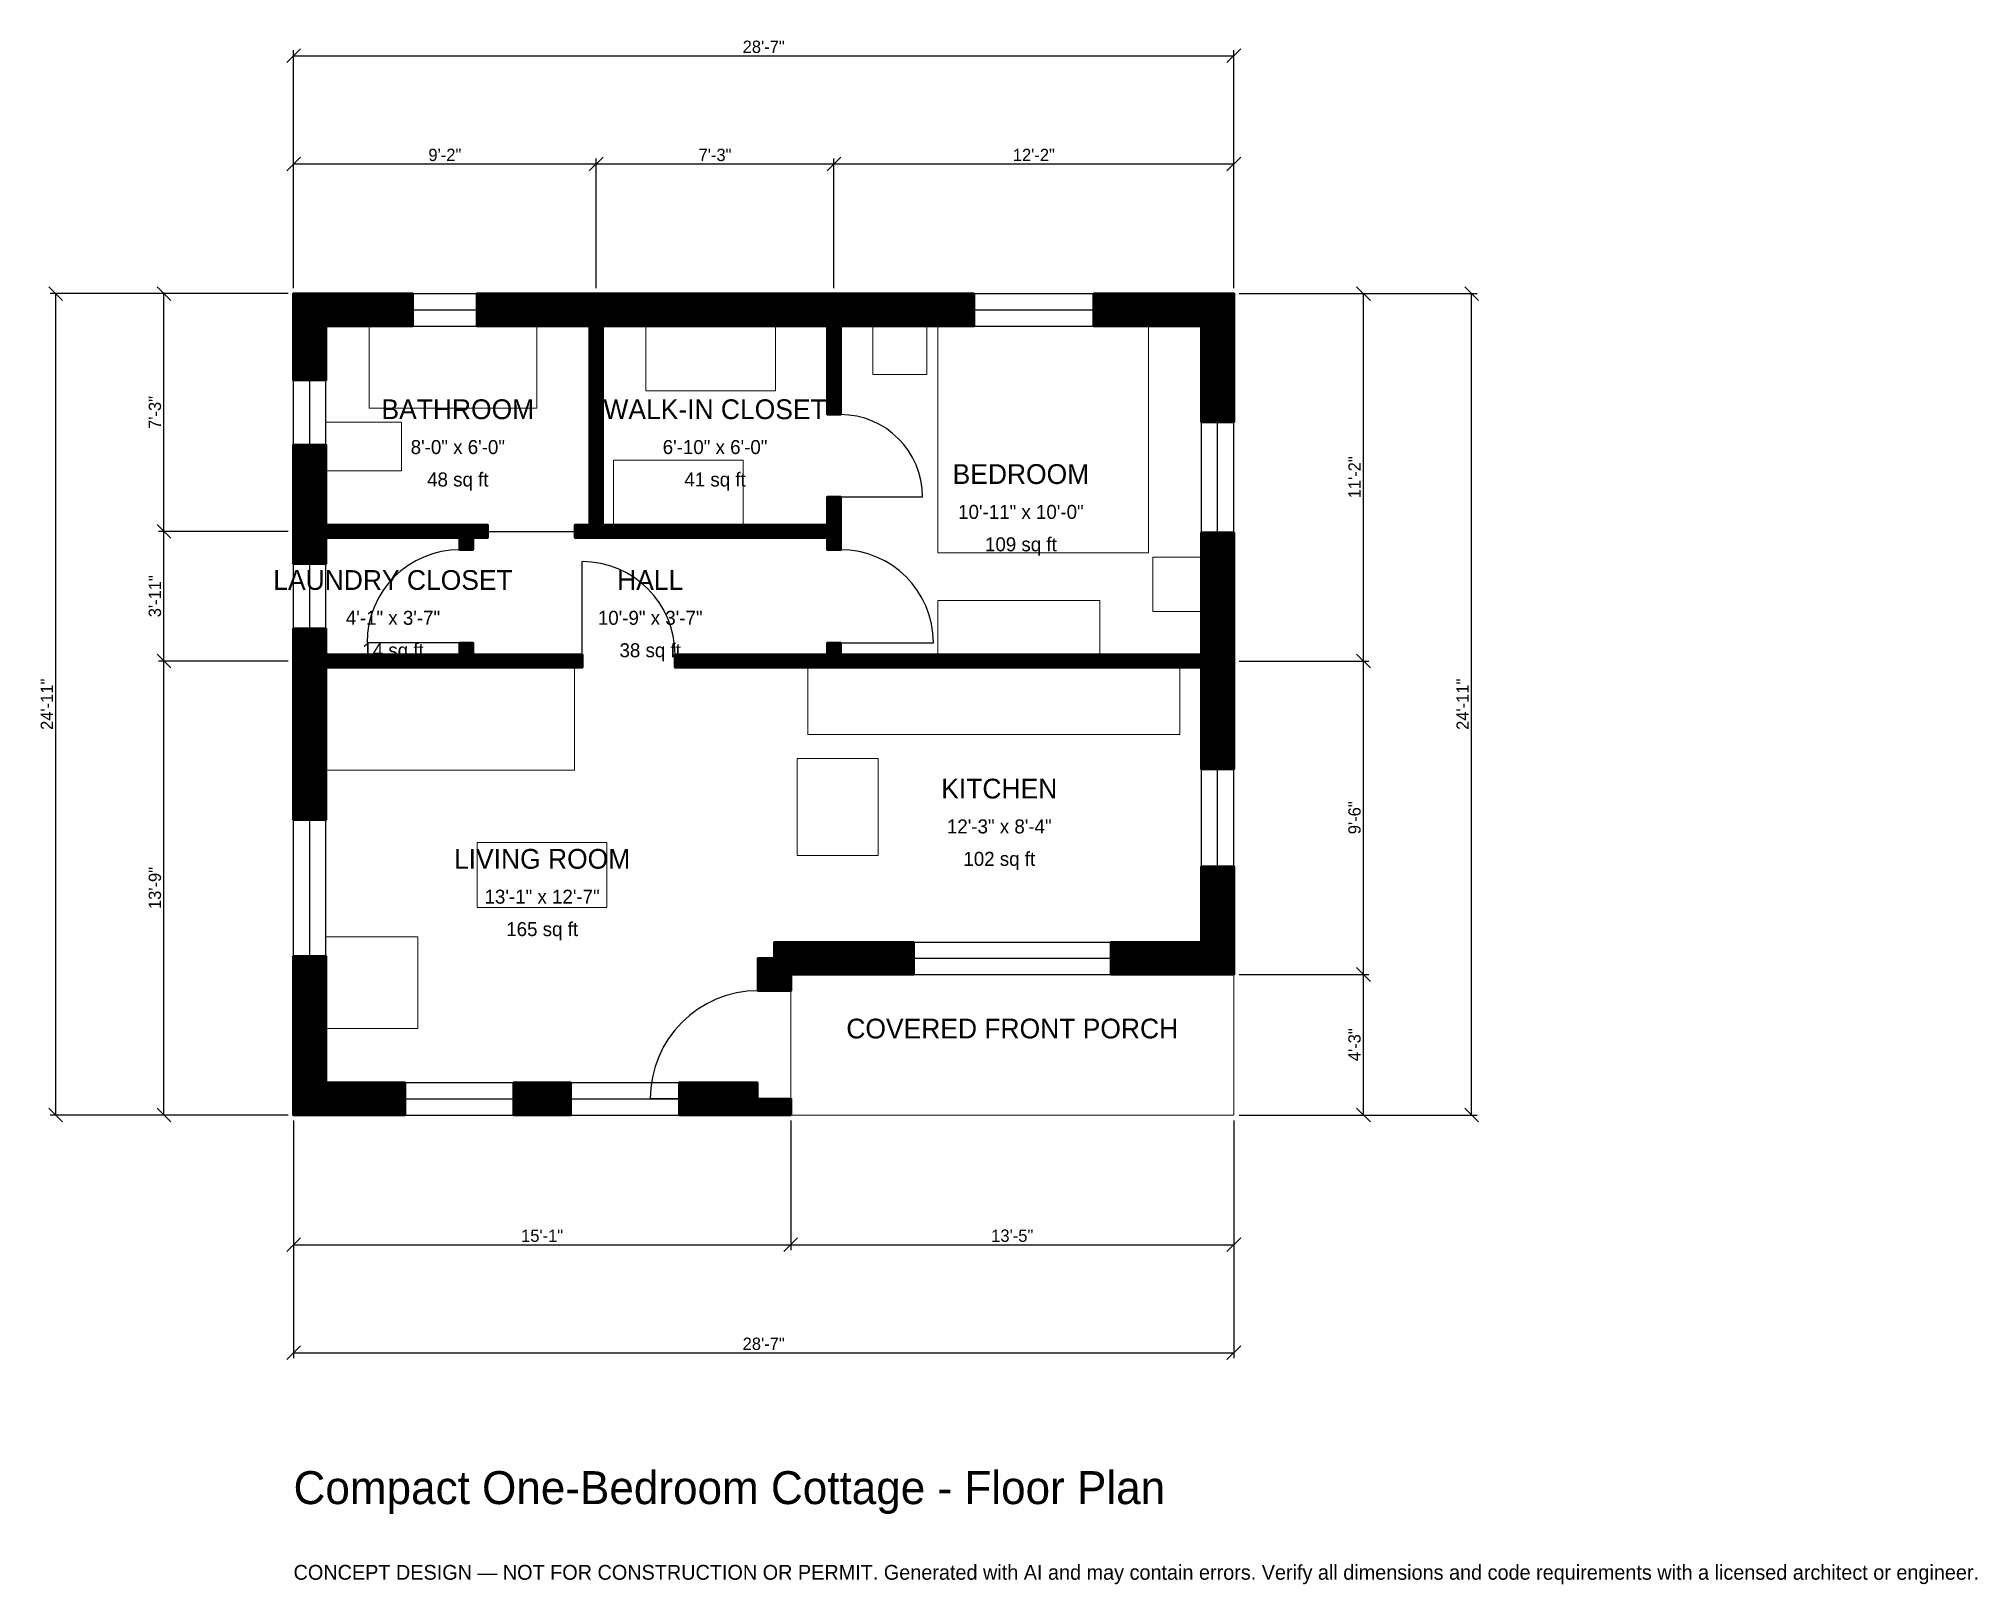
# Model space of a CAD drawing. Header units: inches. Extents: x -93 to 613, y -171 to 392.
import ezdxf
from ezdxf.enums import TextEntityAlignment as Align

# ---------------------------------------------------------------- set-up
doc = ezdxf.new("R2010")
doc.units = ezdxf.units.IN
doc.header["$MEASUREMENT"] = 0
doc.linetypes.add('DASHED', pattern=[0.6, 0.5, -0.1])
for name, color, linetype, lineweight in [('A-ANNO-DIMS', 1, 'Continuous', 13), ('A-ANNO-TEXT', 7, 'Continuous', 18), ('A-AREA-IDEN', 7, 'Continuous', 18), ('A-DOOR', 2, 'Continuous', 25), ('A-FLOR-FIXT', 9, 'Continuous', 13), ('A-FURN', 9, 'Continuous', 13), ('A-GLAZ', 4, 'Continuous', 25), ('A-SITE-PAVE', 8, 'Continuous', 13), ('A-WALL', 7, 'Continuous', 50), ('A-WALL-PATT', 8, 'Continuous', 13)]:
    doc.layers.add(name, color=color, linetype=linetype, lineweight=lineweight)
doc.dimstyles.new('PLAN', dxfattribs={"dimtxt": 4.5, "dimasz": 3, "dimexe": 2, "dimexo": 2, "dimgap": 1, "dimtad": 1, "dimdec": 0, "dimlunit": 4, "dimtsz": 2.5, "dimcen": 2.5, "dimclrd": 1, "dimclre": 1, "dimazin": 3, "dimtfac": 1, "dimtmove": 0, "dimatfit": 3})

msp = doc.modelspace()

# ---------------------------------------------------------------- hatches: boundary and pattern name
at = {"layer": 'A-WALL-PATT'}
h = msp.add_hatch(dxfattribs=at)
h.set_pattern_fill('ANSI31', color=8, scale=0.8)
h.paths.add_polyline_path([(0, 0), (0, 11.811), (0, 11.811), (0, 57.874), (11.811, 57.874), (11.811, 11.811), (40.4856, 11.811), (40.4856, 0), (11.811, 0), (11.811, 0), (0, 0), (0, 0), (0, 0)])
h.paths.add_polyline_path([(0, 159.4488), (0, 162.9921), (0, 162.9921), (0, 167.7165), (0, 167.7165), (0, 171.2598), (0, 177.1654), (11.811, 177.1654), (11.811, 171.2598), (11.811, 167.7165), (60.6299, 167.7165), (60.6299, 172.0472), (65.3543, 172.0472), (65.3543, 167.7165), (105.1181, 167.7165), (105.1181, 162.9921), (65.3543, 162.9921), (60.6299, 162.9921), (11.811, 162.9921), (11.811, 159.4488), (11.811, 107.4803), (0, 107.4803), (0, 159.4488)])
h.paths.add_polyline_path([(0, 206.6929), (0, 210.2362), (0, 210.2362), (0, 214.9606), (0, 214.9606), (0, 218.5039), (0, 244.0945), (11.811, 244.0945), (11.811, 218.5039), (11.811, 214.9606), (60.6299, 214.9606), (65.3543, 214.9606), (70.6693, 214.9606), (70.6693, 210.2362), (65.3543, 210.2362), (65.3543, 205.9055), (60.6299, 205.9055), (60.6299, 210.2362), (11.811, 210.2362), (11.811, 206.6929), (11.811, 200.7874), (0, 200.7874), (0, 206.6929)])
h.paths.add_polyline_path([(0, 287.4016), (0, 287.4016), (0, 299.2126), (0, 299.2126), (0, 299.2126), (0, 299.2126), (11.811, 299.2126), (11.811, 299.2126), (43.3071, 299.2126), (43.3071, 287.4016), (11.811, 287.4016), (11.811, 267.7165), (0, 267.7165), (0, 287.4016)])
h.paths.add_polyline_path([(104.3307, 299.2126), (107.874, 299.2126), (107.874, 299.2126), (112.5984, 299.2126), (112.5984, 299.2126), (116.1417, 299.2126), (194.4882, 299.2126), (194.4882, 299.2126), (199.2126, 299.2126), (199.2126, 299.2126), (202.7559, 299.2126), (202.7559, 299.2126), (247.8346, 299.2126), (247.8346, 287.4016), (199.2126, 287.4016), (199.2126, 255.1181), (194.4882, 255.1181), (194.4882, 287.4016), (190.9449, 287.4016), (190.9449, 287.4016), (116.1417, 287.4016), (112.5984, 287.4016), (112.5984, 214.9606), (194.4882, 214.9606), (194.4882, 225.1969), (199.2126, 225.1969), (199.2126, 214.9606), (199.2126, 210.2362), (199.2126, 205.9055), (194.4882, 205.9055), (194.4882, 210.2362), (112.5984, 210.2362), (107.874, 210.2362), (102.5591, 210.2362), (102.5591, 214.9606), (107.874, 214.9606), (107.874, 287.4016), (104.3307, 287.4016), (66.9291, 287.4016), (66.9291, 299.2126), (104.3307, 299.2126)])
h.paths.add_polyline_path([(330.7087, 299.2126), (330.7087, 299.2126), (342.5197, 299.2126), (342.5197, 299.2126), (342.5197, 299.2126), (342.5197, 287.4016), (342.5197, 287.4016), (342.5197, 252.3622), (330.7087, 252.3622), (330.7087, 287.4016), (291.5354, 287.4016), (291.5354, 299.2126), (330.7087, 299.2126)])
h.paths.add_polyline_path([(342.5197, 171.2598), (342.5197, 167.7165), (342.5197, 167.7165), (342.5197, 162.9921), (342.5197, 162.9921), (342.5197, 159.4488), (342.5197, 125.9843), (330.7087, 125.9843), (330.7087, 159.4488), (330.7087, 162.9921), (199.2126, 162.9921), (194.4882, 162.9921), (183.4646, 162.9921), (178.7402, 162.9921), (138.9764, 162.9921), (138.9764, 167.7165), (178.7402, 167.7165), (183.4646, 167.7165), (194.4882, 167.7165), (194.4882, 172.0472), (199.2126, 172.0472), (199.2126, 167.7165), (330.7087, 167.7165), (330.7087, 171.2598), (330.7087, 212.2047), (342.5197, 212.2047), (342.5197, 171.2598)])
h.paths.add_polyline_path([(342.5197, 62.9921), (342.5197, 62.9921), (342.5197, 51.1811), (342.5197, 51.1811), (342.5197, 51.1811), (330.7087, 51.1811), (330.7087, 51.1811), (297.8346, 51.1811), (297.8346, 62.9921), (330.7087, 62.9921), (330.7087, 90.5512), (342.5197, 90.5512), (342.5197, 62.9921)])
h.paths.add_polyline_path([(181.1024, 51.1811), (181.1024, 45.2756), (169.2913, 45.2756), (169.2913, 57.0866), (175.1969, 57.0866), (175.1969, 62.9921), (225.7874, 62.9921), (225.7874, 51.1811), (181.1024, 51.1811)])
h.paths.add_polyline_path([(181.1024, 0), (181.1024, 0), (181.1024, 0), (169.2913, 0), (169.2913, 0), (140.6168, 0), (140.6168, 11.811), (168.8976, 11.811), (168.8976, 5.9055), (181.1024, 5.9055), (181.1024, 0)])
h.paths.add_polyline_path([(80.2493, 0), (80.2493, 11.811), (100.853, 11.811), (100.853, 0), (80.2493, 0)])

# ---------------------------------------------------------------- linework, layer by layer
at = {"layer": 'A-DOOR'}
for p, q in [((199.2126, 225.1969), (229.1339, 225.1969)), ((70.6693, 212.5984), (102.5591, 212.5984)), ((105.1181, 167.7165), (105.1181, 201.5748)), ((60.6299, 172.0472), (26.7717, 172.0472)), ((199.2126, 172.0472), (233.0709, 172.0472)), ((169.2913, 5.9055), (129.9213, 5.9055))]:
    msp.add_line(p, q, dxfattribs=at)
for centre, radius, start, end in [((199.2126, 225.1969), 29.9213, 0, 90), ((60.6299, 172.0472), 33.8583, 90, 180), ((199.2126, 172.0472), 33.8583, 0, 90), ((105.1181, 167.7165), 33.8583, 0, 90), ((169.2913, 5.9055), 39.3701, 90, 180)]:
    msp.add_arc(centre, radius, start, end, dxfattribs=at)
at = {"layer": 'A-FLOR-FIXT'}
for points in [[(27.5591, 257.4803), (88.5827, 257.4803), (88.5827, 287.4016), (27.5591, 287.4016)], [(11.811, 234.6457), (39.3701, 234.6457), (39.3701, 252.3622), (11.811, 252.3622)], [(187.4016, 138.5827), (322.8346, 138.5827), (322.8346, 162.9921), (187.4016, 162.9921)]]:
    msp.add_lwpolyline(points, close=True, dxfattribs=at)
at = {"layer": 'A-FURN'}
for points in [[(128.3465, 263.7795), (175.5906, 263.7795), (175.5906, 287.4016), (128.3465, 287.4016)], [(211.0236, 269.685), (230.7087, 269.685), (230.7087, 287.4016), (211.0236, 287.4016)], [(234.6457, 204.7244), (311.4173, 204.7244), (311.4173, 287.4016), (234.6457, 287.4016)], [(116.5354, 214.9606), (163.7795, 214.9606), (163.7795, 238.5827), (116.5354, 238.5827)], [(312.9921, 183.4646), (330.7087, 183.4646), (330.7087, 203.1496), (312.9921, 203.1496)], [(234.6457, 167.7165), (293.7008, 167.7165), (293.7008, 187.4016), (234.6457, 187.4016)], [(11.811, 125.5906), (102.3622, 125.5906), (102.3622, 162.9921), (11.811, 162.9921)], [(183.4646, 94.4882), (212.9921, 94.4882), (212.9921, 129.9213), (183.4646, 129.9213)], [(66.9291, 75.5906), (114.1732, 75.5906), (114.1732, 99.2126), (66.9291, 99.2126)], [(11.811, 31.4961), (45.2756, 31.4961), (45.2756, 64.9606), (11.811, 64.9606)]]:
    msp.add_lwpolyline(points, close=True, dxfattribs=at)
at = {"layer": 'A-GLAZ'}
for p, q in [((43.3071, 299.2126), (66.9291, 299.2126)), ((247.8346, 299.2126), (291.5354, 299.2126)), ((43.3071, 293.3071), (66.9291, 293.3071)), ((247.8346, 293.3071), (291.5354, 293.3071)), ((43.3071, 287.4016), (66.9291, 287.4016)), ((247.8346, 287.4016), (291.5354, 287.4016)), ((0, 244.0945), (0, 267.7165)), ((5.9055, 244.0945), (5.9055, 267.7165)), ((11.811, 244.0945), (11.811, 267.7165)), ((330.7087, 212.2047), (330.7087, 252.3622)), ((336.6142, 212.2047), (336.6142, 252.3622)), ((342.5197, 212.2047), (342.5197, 252.3622)), ((0, 177.1654), (0, 200.7874)), ((5.9055, 177.1654), (5.9055, 200.7874)), ((11.811, 177.1654), (11.811, 200.7874)), ((330.7087, 90.5512), (330.7087, 125.9843)), ((336.6142, 90.5512), (336.6142, 125.9843)), ((342.5197, 90.5512), (342.5197, 125.9843)), ((0, 57.874), (0, 107.4803)), ((5.9055, 57.874), (5.9055, 107.4803)), ((11.811, 57.874), (11.811, 107.4803)), ((225.7874, 62.9921), (297.8346, 62.9921)), ((225.7874, 57.0866), (297.8346, 57.0866)), ((225.7874, 51.1811), (297.8346, 51.1811)), ((40.4856, 11.811), (80.2493, 11.811)), ((100.853, 11.811), (140.6168, 11.811)), ((40.4856, 5.9055), (80.2493, 5.9055)), ((40.4856, 0), (80.2493, 0)), ((100.853, 5.9055), (140.6168, 5.9055)), ((100.853, 0), (140.6168, 0))]:
    msp.add_line(p, q, dxfattribs=at)
at = {"layer": 'A-SITE-PAVE', "linetype": 'DASHED'}
msp.add_lwpolyline([(181.1024, 0), (342.5197, 0), (342.5197, 51.1811), (181.1024, 51.1811)], close=True, dxfattribs=at)
at = {"layer": 'A-WALL'}
for points in [[(0, 287.4016), (0, 287.4016), (0, 299.2126), (0, 299.2126), (0, 299.2126), (0, 299.2126), (11.811, 299.2126), (11.811, 299.2126), (43.3071, 299.2126), (43.3071, 287.4016), (11.811, 287.4016), (11.811, 267.7165), (0, 267.7165), (0, 287.4016)], [(104.3307, 299.2126), (107.874, 299.2126), (107.874, 299.2126), (112.5984, 299.2126), (112.5984, 299.2126), (116.1417, 299.2126), (194.4882, 299.2126), (194.4882, 299.2126), (199.2126, 299.2126), (199.2126, 299.2126), (202.7559, 299.2126), (202.7559, 299.2126), (247.8346, 299.2126), (247.8346, 287.4016), (199.2126, 287.4016), (199.2126, 255.1181), (194.4882, 255.1181), (194.4882, 287.4016), (190.9449, 287.4016), (190.9449, 287.4016), (116.1417, 287.4016), (112.5984, 287.4016), (112.5984, 214.9606), (194.4882, 214.9606), (194.4882, 225.1969), (199.2126, 225.1969), (199.2126, 214.9606), (199.2126, 210.2362), (199.2126, 205.9055), (194.4882, 205.9055), (194.4882, 210.2362), (112.5984, 210.2362), (107.874, 210.2362), (102.5591, 210.2362), (102.5591, 214.9606), (107.874, 214.9606), (107.874, 287.4016), (104.3307, 287.4016), (66.9291, 287.4016), (66.9291, 299.2126), (104.3307, 299.2126)], [(330.7087, 299.2126), (330.7087, 299.2126), (342.5197, 299.2126), (342.5197, 299.2126), (342.5197, 299.2126), (342.5197, 287.4016), (342.5197, 287.4016), (342.5197, 252.3622), (330.7087, 252.3622), (330.7087, 287.4016), (291.5354, 287.4016), (291.5354, 299.2126), (330.7087, 299.2126)], [(0, 206.6929), (0, 210.2362), (0, 210.2362), (0, 214.9606), (0, 214.9606), (0, 218.5039), (0, 244.0945), (11.811, 244.0945), (11.811, 218.5039), (11.811, 214.9606), (60.6299, 214.9606), (65.3543, 214.9606), (70.6693, 214.9606), (70.6693, 210.2362), (65.3543, 210.2362), (65.3543, 205.9055), (60.6299, 205.9055), (60.6299, 210.2362), (11.811, 210.2362), (11.811, 206.6929), (11.811, 200.7874), (0, 200.7874), (0, 206.6929)], [(342.5197, 171.2598), (342.5197, 167.7165), (342.5197, 167.7165), (342.5197, 162.9921), (342.5197, 162.9921), (342.5197, 159.4488), (342.5197, 125.9843), (330.7087, 125.9843), (330.7087, 159.4488), (330.7087, 162.9921), (199.2126, 162.9921), (194.4882, 162.9921), (183.4646, 162.9921), (178.7402, 162.9921), (138.9764, 162.9921), (138.9764, 167.7165), (178.7402, 167.7165), (183.4646, 167.7165), (194.4882, 167.7165), (194.4882, 172.0472), (199.2126, 172.0472), (199.2126, 167.7165), (330.7087, 167.7165), (330.7087, 171.2598), (330.7087, 212.2047), (342.5197, 212.2047), (342.5197, 171.2598)], [(0, 159.4488), (0, 162.9921), (0, 162.9921), (0, 167.7165), (0, 167.7165), (0, 171.2598), (0, 177.1654), (11.811, 177.1654), (11.811, 171.2598), (11.811, 167.7165), (60.6299, 167.7165), (60.6299, 172.0472), (65.3543, 172.0472), (65.3543, 167.7165), (105.1181, 167.7165), (105.1181, 162.9921), (65.3543, 162.9921), (60.6299, 162.9921), (11.811, 162.9921), (11.811, 159.4488), (11.811, 107.4803), (0, 107.4803), (0, 159.4488)], [(342.5197, 62.9921), (342.5197, 62.9921), (342.5197, 51.1811), (342.5197, 51.1811), (342.5197, 51.1811), (330.7087, 51.1811), (330.7087, 51.1811), (297.8346, 51.1811), (297.8346, 62.9921), (330.7087, 62.9921), (330.7087, 90.5512), (342.5197, 90.5512), (342.5197, 62.9921)], [(0, 0), (0, 11.811), (0, 11.811), (0, 57.874), (11.811, 57.874), (11.811, 11.811), (40.4856, 11.811), (40.4856, 0), (11.811, 0), (11.811, 0), (0, 0), (0, 0), (0, 0)], [(181.1024, 51.1811), (181.1024, 45.2756), (169.2913, 45.2756), (169.2913, 57.0866), (175.1969, 57.0866), (175.1969, 62.9921), (225.7874, 62.9921), (225.7874, 51.1811), (181.1024, 51.1811)], [(80.2493, 0), (80.2493, 11.811), (100.853, 11.811), (100.853, 0), (80.2493, 0)], [(181.1024, 0), (181.1024, 0), (181.1024, 0), (169.2913, 0), (169.2913, 0), (140.6168, 0), (140.6168, 11.811), (168.8976, 11.811), (168.8976, 5.9055), (181.1024, 5.9055), (181.1024, 0)]]:
    msp.add_lwpolyline(points, close=True, dxfattribs=at)

# ---------------------------------------------------------------- texts
at = {"layer": 'A-ANNO-TEXT'}
for s, height, p in [('Compact One-Bedroom Cottage - Floor Plan', 12, (0, -141.7323)), ('CONCEPT DESIGN — NOT FOR CONSTRUCTION OR PERMIT. Generated with AI and may contain errors. Verify all dimensions and code requirements with a licensed architect or engineer.', 5.4, (0, -169.2913))]:
    msp.add_text(s, height=height, dxfattribs=at).set_placement(p)
at = {"layer": 'A-AREA-IDEN'}
for s, height, p in [('BATHROOM', 7.2, (59.8425, 257.0866)), ('WALK-IN CLOSET', 7.2, (153.5433, 257.0866)), ('8\'-0" x 6\'-0"', 5.1, (59.8425, 243.3071)), ('6\'-10" x 6\'-0"', 5.1, (153.5433, 243.3071)), ('48 sq ft', 5.1, (59.8425, 231.4961)), ('41 sq ft', 5.1, (153.5433, 231.4961)), ('BEDROOM', 7.2, (264.9606, 233.4646)), ('10\'-11" x 10\'-0"', 5.1, (264.9606, 219.685)), ('109 sq ft', 5.1, (264.9606, 207.874)), ('LAUNDRY CLOSET', 7.2, (36.2205, 194.8819)), ('HALL', 7.2, (129.9213, 194.8819)), ('4\'-1" x 3\'-7"', 5.1, (36.2205, 181.1024)), ('10\'-9" x 3\'-7"', 5.1, (129.9213, 181.1024)), ('14 sq ft', 5.1, (36.2205, 169.2913)), ('38 sq ft', 5.1, (129.9213, 169.2913)), ('KITCHEN', 7.2, (257.0866, 118.8976)), ('12\'-3" x 8\'-4"', 5.1, (257.0866, 105.1181)), ('LIVING ROOM', 7.2, (90.5512, 93.3071)), ('102 sq ft', 5.1, (257.0866, 93.3071)), ('13\'-1" x 12\'-7"', 5.1, (90.5512, 79.5276)), ('165 sq ft', 5.1, (90.5512, 67.7165)), ('COVERED FRONT PORCH', 7.2, (261.811, 31.4961))]:
    msp.add_text(s, height=height, dxfattribs=at).set_placement(p, align=Align.MIDDLE_CENTER)

# ---------------------------------------------------------------- dimensions: what is measured, and where the dimension line sits
at = {"layer": 'A-ANNO-DIMS'}
for base, p1, p2, text in [((0, 385.8268), (0, 299.2126), (342.5197, 299.2126), '28\'-7"'), ((0, 346.4567), (0, 299.2126), (110.2362, 299.2126), '9\'-2"'), ((110.2362, 346.4567), (110.2362, 299.2126), (196.8504, 299.2126), '7\'-3"'), ((196.8504, 346.4567), (196.8504, 299.2126), (342.5197, 299.2126), '12\'-2"'), ((0, -47.2441), (0, 0), (181.1024, 0), '15\'-1"'), ((0, -86.6142), (0, 0), (342.5197, 0), '28\'-7"'), ((181.1024, -47.2441), (181.1024, 0), (342.5197, 0), '13\'-5"')]:
    msp.add_linear_dim(base=base, p1=p1, p2=p2, text=text, dimstyle='PLAN', dxfattribs=at).render()
for base, p1, p2, text in [((-86.6142, 0), (0, 0), (0, 299.2126), '24\'-11"'), ((-47.2441, 212.5984), (0, 212.5984), (0, 299.2126), '7\'-3"'), ((389.7638, 165.3543), (342.5197, 165.3543), (342.5197, 299.2126), '11\'-2"'), ((429.1339, 0), (342.5197, 0), (342.5197, 299.2126), '24\'-11"'), ((-47.2441, 165.3543), (0, 165.3543), (0, 212.5984), '3\'-11"'), ((-47.2441, 0), (0, 0), (0, 165.3543), '13\'-9"'), ((389.7638, 51.1811), (342.5197, 51.1811), (342.5197, 165.3543), '9\'-6"'), ((389.7638, 0), (342.5197, 0), (342.5197, 51.1811), '4\'-3"')]:
    msp.add_linear_dim(base=base, p1=p1, p2=p2, angle=90, text=text, dimstyle='PLAN', dxfattribs=at).render()

doc.saveas('drawing.dxf')
